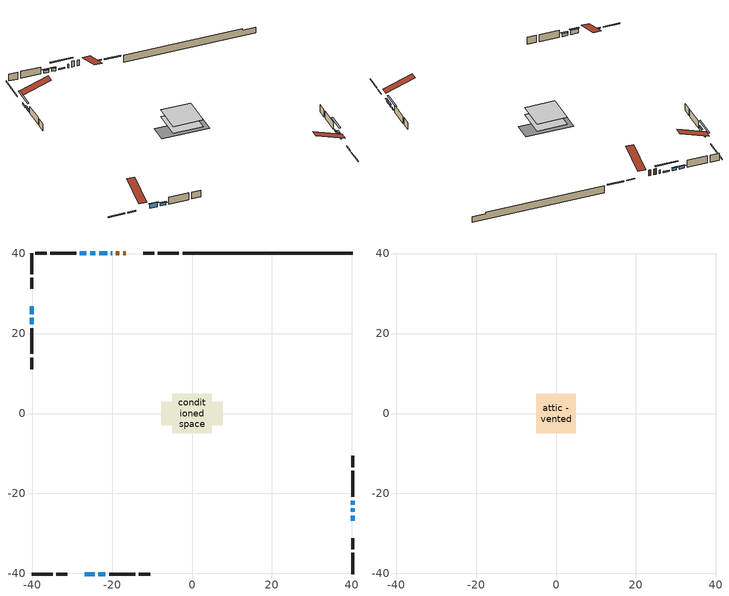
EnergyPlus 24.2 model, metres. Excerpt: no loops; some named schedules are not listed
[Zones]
conditioned space
 floor adiabatic (AdiabaticFloorConstruction): -4.89,-4.89 -4.89,4.89 4.89,4.89 4.89,-4.89 z0.61
 floor foundation (Slab1 construction): -7.69,-2.93 -7.69,2.93 7.69,2.93 7.69,-2.93 z-1.83
 wall outside (RimJoist1 construction): -3.26,40.14 -8.53,40.14 / -40.14,-40.14 -34.86,-40.14 / -40.14,40.14 -40.14,34.86 / 40.14,-40.14 40.14,-34.86 z0.61:0.91
 wall outside (RimJoist2 construction): -9.46,40.14 -12.15,40.14 / -33.94,-40.14 -31.25,-40.14 / -40.14,33.94 -40.14,31.25 / 40.14,-33.94 40.14,-31.25 z0.61:0.91
 wall outside (AdiabaticWallConstruction 1): -16.52,40.14 -17.22,40.14 / -18.15,40.14 -19.04,40.14 z0.61:2.64
 wall outside (AdiabaticWallConstruction): -19.97,40.14 -20.28,40.14 z0.61:1.83; -21.2,40.14 -23.24,40.14 / -40.14,26.88 -40.14,24.85 / 40.14,-22.79 40.14,-21.77 z0.61:1.07; 40.14,-26.88 40.14,-25.56 / 40.14,-24.63 40.14,-23.72 / -24.16,40.14 -25.49,40.14 / -26.41,40.14 -28.04,40.14 / -40.14,23.92 -40.14,22.29 / -23.41,-40.14 -21.64,-40.14 z0.61:1.53; -26.88,-40.14 -24.34,-40.14 z0.61:2.13
 wall outside (Wall1 construction): -28.97,40.14 -35.44,40.14 / -20.71,-40.14 -14.23,-40.14 / -40.14,21.37 -40.14,14.89 / 40.14,-20.84 40.14,-14.37 z0.61:3.05
 wall outside (Wall2 construction): -36.37,40.14 -39.21,40.14 / -13.3,-40.14 -10.46,-40.14 / -40.14,13.96 -40.14,11.12 / 40.14,-13.44 40.14,-10.6 z0.61:3.05
 wall foundation (FoundationWall1 construction): -2.33,40.14,-1.83 -2.33,40.14,0.61 35.89,40.14,0.61 35.89,40.14,0.06 40.14,40.14,0.06 40.14,40.14,-1.83
 window (WindowConstruction 7): -19.97,40.14 -20.28,40.14 z0.61:1.83
 window (WindowConstruction 9): -21.2,40.14 -23.24,40.14 z0.61:1.07
 window (WindowConstruction 10): -40.14,26.88 -40.14,24.85 z0.61:1.07
 window (WindowConstruction): 40.14,-26.88 40.14,-25.56 z0.61:1.52
 window (WindowConstruction 1): 40.14,-24.63 40.14,-23.72 z0.61:1.52
 window (WindowConstruction 2): -24.17,40.14 -25.49,40.14 z0.61:1.52
 window (WindowConstruction 3): -26.41,40.14 -28.04,40.14 z0.61:1.52
 window (WindowConstruction 4): -40.14,23.92 -40.14,22.3 z0.61:1.52
 window (WindowConstruction 5): -26.88,-40.14 -24.34,-40.14 z0.61:2.13
 window (WindowConstruction 6): -23.41,-40.14 -21.64,-40.14 z0.61:1.52
 window (WindowConstruction 8): 40.14,-22.79 40.14,-21.77 z0.61:1.07
 door (Door): -16.52,40.14 -17.22,40.14 z0.61:2.64
 door (Door 1): -18.15,40.14 -19.04,40.14 z0.61:2.64
 ceiling adiabatic (AdiabaticFloorConstruction): 4.89,-4.89 4.89,4.89 -4.89,4.89 -4.89,-4.89 z0.61
attic - vented
 floor to conditioned space (Floor1 construction Reversed): -4.89,-4.89 -4.89,4.89 4.89,4.89 4.89,-4.89 z3.05
 roof outside (Roof1 construction): -15.59,40.14,3.05 -15.59,30.62,6.22 -13.08,30.62,6.22 -13.08,40.14,3.05; -27.81,-40.14,3.05 -27.81,-30.62,6.22 -30.32,-30.62,6.22 -30.32,-40.14,3.05; -40.14,27.81,3.05 -30.62,27.81,6.22 -30.62,30.32,6.22 -40.14,30.32,3.05; 40.14,-27.81,3.05 30.62,-27.81,6.22 30.62,-30.32,6.22 40.14,-30.32,3.05
shading: -25.88,40.14 -18.57,40.14 -18.57,40.55 -25.88,40.55 z3.71; -40.14,22.21 -40.14,29.52 -40.55,29.52 -40.55,22.21 z3.71; 40.14,-25.36 40.14,-27.08 40.55,-27.08 40.55,-25.36 z1.73; 40.14,-23.52 40.14,-24.83 40.55,-24.83 40.55,-23.52 z1.73; -25.69,40.14 -23.96,40.14 -23.96,40.55 -25.69,40.55 z1.73; -28.24,40.14 -26.21,40.14 -26.21,40.55 -28.24,40.55 z1.73; -40.14,22.09 -40.14,24.12 -40.55,24.12 -40.55,22.09 z1.73; -24.14,-40.14 -27.08,-40.14 -27.08,-40.55 -24.14,-40.55 z2.34; -21.43,-40.14 -23.61,-40.14 -23.61,-40.55 -21.43,-40.55 z1.73; 40.14,-19.13 40.14,-25.43 40.55,-25.43 40.55,-19.13 z3.71
[Building]
Building 1: Terrain=Suburbs
[Site:Location]
Edmonton Intl AP_AB: Latitude {deg}=53.31; Longitude {deg}=-113.58; Time Zone {hr}=-7; Elevation {m}=723; Keep Site Location Information=Yes
[Site:GroundTemperature:Shallow]
-1.56185, -3.61833, -3.78302, -2.80711, 1.11059, 5.01004, 8.39065, 10.5322, 10.7141, 8.97234, 5.67794, 1.89811
[Site:WaterMainsTemperature]
Calculation Method=Schedule; Temperature Schedule=mains temperature schedule
[Material] Roughness=Rough; Thermal Absorptance=0.9
Name | Thickness {m} | Conductivity {W/m-K} | Density {kg/m3} | Specific Heat {J/kg-K} | Solar Absorptance | Visible Absorptance
asphalt or fiberglass shingles | 0.00635 | 0.162714 | 1121.4 | 1465.45 | 0.4 | 0.4
ceiling loosefill ins | 0.169333 | 0.0480833 | 16.02 | 1046.75 | 0.7 | 0.7
ceiling stud and cavity | 0.1397 | 0.574894 | 65.682 | 1177.47 | 0.7 | 0.7
concrete 4.0 in. | 0.1016 | 1.803125 | 2242.8 | 837.4 | 0.7 | 0.7
concrete 8.0 in. | 0.2032 | 1.803125 | 2242.8 | 837.4 | 0.7 | 0.7
door material | 0.04445 | 0.188738 | 512.64 | 1214.23 | 0.7 | 0.7
exterior vertical ins | 0.00982423 | 0.029427 | 32.04 | 1214.23 | 0.7 | 0.7
floor covering | 0.0127 | 0.0433444 | 54.468 | 1339.84 | 0.6 | 0.6
floor rigid ins; wall rigid ins | 0.512978 | 0.029427 | 32.04 | 1214.23 | 0.7 | 0.7
floor stud and cavity | 0.1397 | 1.75129 | 37.0049 | 1207.88 | 0.7 | 0.7
furniture material conditioned space 1 | 0.1524 | 0.115458 | 640.8 | 1214.23 | 0.6 | 0.6
gypsum board | 0.0127 | 0.160291 | 801 | 837.4 | 0.6 | 0.6
gypsum board 1 | 0.0127 | 0.160291 | 801 | 837.4 | 0.7 | 0.7
osb sheathing 0.5 in. | 0.0127 | 0.115458 | 512.64 | 1214.23 | 0.7 | 0.7
osb sheathing 0.75 in. | 0.01905 | 0.115458 | 512.64 | 1214.23 | 0.7 | 0.7
osb sheathing 2.0 in. | 0.0508 | 0.115458 | 512.64 | 1214.23 | 0.7 | 0.7
rim joist stud and cavity | 0.0508 | 0.0315101 | 125.044 | 1163.47 | 0.6 | 0.6
rim joist stud and cavity 1 | 0.0508 | 0.0285762 | 125.044 | 1163.47 | 0.6 | 0.6
wall stud and cavity | 0.1397 | 0.101068 | 139.0536 | 1170.24 | 0.7 | 0.7
wall stud and cavity 1 | 0.1397 | 0.0923614 | 139.0536 | 1170.24 | 0.7 | 0.7
wall stud and cavity 2 | 0.0889 | 0.380278 | 52.3479 | 1209.89 | 0.7 | 0.7
wall stud and cavity 3 | 0.0889 | 0.391764 | 83.0341 | 1211.67 | 0.7 | 0.7
wood siding | 0.0254 | 0.102417 | 544.68 | 1172.36 | 0.4 | 0.4
wood siding 1; wood siding 2; wood siding 3 | 0.0254 | 0.102417 | 544.68 | 1172.36 | 0.7 | 0.7
[WindowMaterial:SimpleGlazingSystem]
Name | U-Factor {W/m2-K} | Solar Heat Gain Coefficient
WindowMaterial | 4.18923 | 0.54
WindowMaterial 1 | 4.32153 | 0.53
WindowMaterial 2 | 4.133584 | 0.55
WindowMaterial 3 | 3.296079 | 0.7
WindowMaterial 4 | 4.11144 | 0.55
WindowMaterial 5 | 5.20275 | 0.65
WindowMaterial 6 | 5.31347 | 0.49
[Construction]
AdiabaticFloorConstruction: floor stud and cavity, floor rigid ins, osb sheathing 0.75 in., floor covering
AdiabaticWallConstruction: wood siding 2, wall rigid ins, wall stud and cavity 2, gypsum board
AdiabaticWallConstruction 1: wood siding 3, wall rigid ins, wall stud and cavity 2, gypsum board
Door; Door 1: door material
Floor1 construction Reversed: gypsum board, ceiling stud and cavity, ceiling loosefill ins
FoundationWall1 construction: concrete 8.0 in., gypsum board 1
furniture construction conditioned space 1: furniture material conditioned space 1
PartitionWallConstruction: gypsum board, wall stud and cavity 3, gypsum board
RimJoist1 construction: wood siding 1, osb sheathing 2.0 in., rim joist stud and cavity
RimJoist2 construction: wood siding 1, osb sheathing 2.0 in., rim joist stud and cavity 1
Roof1 construction: asphalt or fiberglass shingles
Slab1 construction: concrete 4.0 in.
Wall1 construction: wood siding, osb sheathing 0.5 in., wall stud and cavity, gypsum board
Wall2 construction: wood siding, osb sheathing 0.5 in., wall stud and cavity 1, gypsum board
WindowConstruction; WindowConstruction 2: WindowMaterial
WindowConstruction 1: WindowMaterial 1
WindowConstruction 10; WindowConstruction 8; WindowConstruction 9: WindowMaterial 6
WindowConstruction 3; WindowConstruction 4: WindowMaterial 2
WindowConstruction 5: WindowMaterial 3
WindowConstruction 6: WindowMaterial 4
WindowConstruction 7: WindowMaterial 5
[Zone] Multiplier=1; Part of Total Floor Area=Yes
Name | Volume {m3}
attic - vented | 49.2415
conditioned space | 473.5
[Space]
Name | Zone | Volume {m3}
attic - vented 1 | attic - vented | 49.2415
conditioned space 1 | conditioned space | 473.5
[ZoneInfiltration:EffectiveLeakageArea]
infil attic - vented 1: Zone or Space=attic - vented 1; Schedule=Always On Discrete; Effective Air Leakage Area {cm2}=3324.17; Stack Coefficient=0.000220711; Wind Coefficient=1.00376e-05
[ZoneMixing]
whole house fan mix: Zone or Space=attic - vented; Schedule=Always On Continuous; Design Flow Rate Calculation Method=Flow/Zone; Design Flow Rate {m3/s}=0; Source Zone or Space=conditioned space
[SurfaceProperty:ExposedFoundationPerimeter]
Slab1: Exposed Perimeter Calculation Method=TotalExposedPerimeter; Total Exposed Perimeter {m}=42.47
[InternalMass] Zone or ZoneList=conditioned space; Space or SpaceList=conditioned space 1
Name | Construction | Surface Area {m2}
furniture mass conditioned space 1 | furniture construction conditioned space 1 | 74.288
partition wall mass | PartitionWallConstruction | 185.72
[Lights]
interior lighting: Zone or ZoneList or Space or SpaceList=conditioned space 1; Schedule=interior lighting schedule; Design Level Calculation Method=LightingLevel; Lighting Level {W}=343.2; Return Air Fraction=0; Fraction Radiant=0.6; Fraction Visible=0.2; Fraction Replaceable=1
[People]
occupants: Zone or ZoneList or Space or SpaceList=conditioned space 1; Number of People Schedule=occupants schedule; Number of People Calculation Method=People; Number of People=3; Fraction Radiant=0.314171; Sensible Heat Fraction=0.56303; Activity Level Schedule=occupants activity schedule; Carbon Dioxide Generation Rate {m3/s-W}=0; Enable ASHRAE 55 Comfort Warnings=No; Mean Radiant Temperature Calculation Type=EnclosureAveraged
[ElectricEquipment] Zone or ZoneList or Space or SpaceList=conditioned space 1; Design Level Calculation Method=EquipmentLevel
Name | Schedule | Design Level {W} | Fraction Latent | Fraction Radiant | Fraction Lost
clothes dryer | clothes dryer schedule | 140.772 | 0.015 | 0.081 | 0.85
clothes washer | clothes washer schedule | 32.1985 | 0.03 | 0.162 | 0.7
cooking range | cooking range schedule | 215.147 | 0.08 | 0.432 | 0.2
dishwasher | dishwasher schedule | 66.8632 | 0.3 | 0.18 | 0.4
fridge | fridge schedule | 72.9452 | 0 | 0.6 | 0
mech vent bath fan 0 | mech vent bath fan 0 schedule | 50.2 | 0 | 0 | 1
mech vent bath fan 1 | mech vent bath fan 1 schedule | 50.2 | 0 | 0 | 1
mech vent house fan | mech vent house fan schedule | 0 | 0 | 0 | 1
mech vent house fan cfis | mech vent house fan cfis schedule | 0 | 0 | 0 | 0
mech vent range fan 0 | mech vent range fan 0 schedule | 57 | 0 | 0 | 1
misc plug loads | misc plug loads schedule | 494.7 | 0.045 | 0.513 | 0.1
whole house fan | Always On Discrete | 0 | 0 | 0 | 1
[OtherEquipment] Zone or ZoneList or Space or SpaceList=conditioned space 1; Design Level Calculation Method=EquipmentLevel
Name | Fuel Type | Schedule | Design Level {W} | Fraction Latent | Fraction Radiant | Fraction Lost
clothes dryer 1 | Electricity | clothes dryer schedule | 0 | 0.015 | 0.081 | 0.85
cooking range 1 | Electricity | cooking range schedule | 0 | 0.08 | 0.432 | 0.2
general water use latent | None | general water use schedule | 62.594 | 1 | 0 | 0
general water use sensible | None | general water use schedule | -61.6891 | 0 | 0.6 | 0
mech vent house fan latent load | None | Always On Discrete | 0 | 1 | 0 | 0
mech vent house fan sensible load | None | Always On Discrete | 0 | 0 | 0 | 0
water heater energy adjustment1 | NaturalGas | Always On Discrete | 0.01 | 0 | 0 | 1
[ZoneInfiltration:DesignFlowRate] Zone or ZoneList or Space or SpaceList=conditioned space 1; Schedule=Always On Discrete; Design Flow Rate Calculation Method=Flow/Zone; Design Flow Rate {m3/s}=0
infil flow; natural vent flow; whole house fan flow
[AvailabilityManager:Scheduled]
furnace airloop Availability Manager: Schedule=Always On Discrete
[Foundation:Kiva]
Foundation Kiva 1: Initial Indoor Air Temperature {C}=18; Wall Height Above Grade {m}=0.609996; Wall Depth Below Slab {m}=0.2032; Custom Block Material Name 1=exterior vertical ins; Custom Block Depth 1 {m}=2.43998; Custom Block X Position 1 {m}=0.2159; Custom Block Z Position 1 {m}=0
[Foundation:Kiva:Settings]
Soil Conductivity {W/m-K}=0.849921; Soil Density {kg/m3}=1842.3; Soil Specific Heat {J/kg-K}=418.7; Ground Solar Absorptivity=0.9; Ground Thermal Absorptivity=0.9; Ground Surface Roughness {m}=0.03; Far-Field Width {m}=40; Deep-Ground Boundary Condition=ZeroFlux; Deep-Ground Depth {m}=40; Minimum Cell Dimension {m}=0.2; Maximum Cell Growth Coefficient=3; Simulation Timestep=Timestep
[Exterior:Lights]
exterior lighting: Schedule=exterior lighting schedule; Design Level {W}=75.6
[EnergyManagementSystem:GlobalVariable]
furnace_airloop_Fan_RTF
infil_program_Qfan
infil_program_Qinf
natural_vent_program_Qnv
natural_vent_program_Qwhf
[EnergyManagementSystem:Sensor]
Name | Output:Variable or Output:Meter Index Key | Output:Variable or Output:Meter
airflow_gain | infil flow | Infiltration Sensible Heat Gain Energy
airflow_gain_1 | natural vent flow | Infiltration Sensible Heat Gain Energy
airflow_gain_2 | whole house fan flow | Infiltration Sensible Heat Gain Energy
airflow_loss | infil flow | Infiltration Sensible Heat Loss Energy
airflow_loss_1 | natural vent flow | Infiltration Sensible Heat Loss Energy
airflow_loss_2 | whole house fan flow | Infiltration Sensible Heat Loss Energy
clg_load_cond |  | Cooling:EnergyTransfer:Zone:CONDITIONED SPACE
clg_sp_s; clg_sp_s_1 | cooling setpoint | Schedule Value
clothes_dryer_exhaust_0_sch_s | clothes dryer exhaust 0 schedule | Schedule Value
cool_season | cooling season schedule | Schedule Value
htg_load_cond |  | Heating:EnergyTransfer:Zone:CONDITIONED SPACE
htg_sp_s; htg_sp_s_1 | heating setpoint | Schedule Value
ig_ee_conv | clothes dryer | Electric Equipment Convective Heating Energy
ig_ee_conv_2 | cooking range | Electric Equipment Convective Heating Energy
ig_ee_conv_4 | fridge | Electric Equipment Convective Heating Energy
ig_ee_conv_5 | misc plug loads | Electric Equipment Convective Heating Energy
ig_ee_conv_6 | whole house fan | Electric Equipment Convective Heating Energy
ig_ee_rad | clothes dryer | Electric Equipment Radiant Heating Energy
ig_ee_rad_2 | cooking range | Electric Equipment Radiant Heating Energy
ig_ee_rad_4 | fridge | Electric Equipment Radiant Heating Energy
ig_ee_rad_5 | misc plug loads | Electric Equipment Radiant Heating Energy
ig_ee_rad_6 | whole house fan | Electric Equipment Radiant Heating Energy
ig_lgt_conv | interior lighting | Lights Convective Heating Energy
ig_lgt_rad | interior lighting | Lights Radiant Heating Energy
ig_lgt_vis | interior lighting | Lights Visible Radiation Heating Energy
ig_oe_conv | clothes dryer 1 | Other Equipment Convective Heating Energy
ig_oe_conv_1 | cooking range 1 | Other Equipment Convective Heating Energy
ig_oe_conv_2 | general water use latent | Other Equipment Convective Heating Energy
ig_oe_conv_3 | general water use sensible | Other Equipment Convective Heating Energy
ig_oe_conv_4 | water heater energy adjustment1 | Other Equipment Convective Heating Energy
ig_oe_rad | clothes dryer 1 | Other Equipment Radiant Heating Energy
ig_oe_rad_1 | cooking range 1 | Other Equipment Radiant Heating Energy
ig_oe_rad_2 | general water use latent | Other Equipment Radiant Heating Energy
ig_oe_rad_3 | general water use sensible | Other Equipment Radiant Heating Energy
ig_oe_rad_4 | water heater energy adjustment1 | Other Equipment Radiant Heating Energy
ig_ppl_conv | occupants | People Convective Heating Energy
ig_ppl_rad | occupants | People Radiant Heating Energy
im_conv | furniture mass conditioned space 1 | Surface Inside Face Convection Heat Gain Energy
im_conv_1 | partition wall mass | Surface Inside Face Convection Heat Gain Energy
im_ig | furniture mass conditioned space 1 | Surface Inside Face Internal Gains Radiation Heat Gain Energy
im_ig_1 | partition wall mass | Surface Inside Face Internal Gains Radiation Heat Gain Energy
im_lgt | furniture mass conditioned space 1 | Surface Inside Face Lights Radiation Heat Gain Energy
im_lgt_1 | partition wall mass | Surface Inside Face Lights Radiation Heat Gain Energy
im_sol | furniture mass conditioned space 1 | Surface Inside Face Solar Radiation Heat Gain Energy
im_sol_1 | partition wall mass | Surface Inside Face Solar Radiation Heat Gain Energy
im_surf | furniture mass conditioned space 1 | Surface Inside Face Net Surface Thermal Radiation Heat Gain Energy
im_surf_1 | partition wall mass | Surface Inside Face Net Surface Thermal Radiation Heat Gain Energy
mech_vent_bath_fan_0_sch_s | mech vent bath fan 0 schedule | Schedule Value
mech_vent_bath_fan_1_sch_s | mech vent bath fan 1 schedule | Schedule Value
mech_vent_range_fan_0_sch_s | mech vent range fan 0 schedule | Schedule Value
mv_conv | mech vent bath fan 0 | Electric Equipment Convective Heating Energy
mv_conv_1 | mech vent bath fan 1 | Electric Equipment Convective Heating Energy
mv_conv_2 | mech vent house fan | Electric Equipment Convective Heating Energy
mv_conv_3 | mech vent house fan cfis | Electric Equipment Convective Heating Energy
mv_conv_4 | mech vent range fan 0 | Electric Equipment Convective Heating Energy
mv_conv_5 | mech vent house fan latent load | Other Equipment Convective Heating Energy
mv_conv_6 | mech vent house fan sensible load | Other Equipment Convective Heating Energy
mv_rad | mech vent bath fan 0 | Electric Equipment Radiant Heating Energy
mv_rad_1 | mech vent bath fan 1 | Electric Equipment Radiant Heating Energy
mv_rad_2 | mech vent house fan | Electric Equipment Radiant Heating Energy
mv_rad_3 | mech vent house fan cfis | Electric Equipment Radiant Heating Energy
mv_rad_4 | mech vent range fan 0 | Electric Equipment Radiant Heating Energy
mv_rad_5 | mech vent house fan latent load | Other Equipment Radiant Heating Energy
mv_rad_6 | mech vent house fan sensible load | Other Equipment Radiant Heating Energy
natural_vent_s | natural vent schedule | Schedule Value
out_pb_s |  | Site Outdoor Air Barometric Pressure
out_wt_s |  | Site Outdoor Air Humidity Ratio
site_vw_s |  | Site Wind Speed
ss_back_out | Window1 | Surface Window Shortwave from Zone Back Out Window Heat Transfer Rate
ss_back_out_1 | Window10 | Surface Window Shortwave from Zone Back Out Window Heat Transfer Rate
ss_back_out_10 | Window9 | Surface Window Shortwave from Zone Back Out Window Heat Transfer Rate
ss_back_out_2 | Window12 | Surface Window Shortwave from Zone Back Out Window Heat Transfer Rate
ss_back_out_3 | Window2 | Surface Window Shortwave from Zone Back Out Window Heat Transfer Rate
ss_back_out_4 | Window3 | Surface Window Shortwave from Zone Back Out Window Heat Transfer Rate
ss_back_out_5 | Window4 | Surface Window Shortwave from Zone Back Out Window Heat Transfer Rate
ss_back_out_6 | Window5 | Surface Window Shortwave from Zone Back Out Window Heat Transfer Rate
ss_back_out_7 | Window6 | Surface Window Shortwave from Zone Back Out Window Heat Transfer Rate
ss_back_out_8 | Window7 | Surface Window Shortwave from Zone Back Out Window Heat Transfer Rate
ss_back_out_9 | Window8 | Surface Window Shortwave from Zone Back Out Window Heat Transfer Rate
ss_conv | Door1 | Surface Inside Face Convection Heat Gain Energy
ss_conv_1 | Door2 | Surface Inside Face Convection Heat Gain Energy
ss_conv_10 | Window7 | Surface Inside Face Convection Heat Gain Energy
ss_conv_11 | Window8 | Surface Inside Face Convection Heat Gain Energy
ss_conv_12 | Window9 | Surface Inside Face Convection Heat Gain Energy
ss_conv_2 | Window1 | Surface Inside Face Convection Heat Gain Energy
ss_conv_3 | Window10 | Surface Inside Face Convection Heat Gain Energy
ss_conv_4 | Window12 | Surface Inside Face Convection Heat Gain Energy
ss_conv_5 | Window2 | Surface Inside Face Convection Heat Gain Energy
ss_conv_6 | Window3 | Surface Inside Face Convection Heat Gain Energy
ss_conv_7 | Window4 | Surface Inside Face Convection Heat Gain Energy
ss_conv_8 | Window5 | Surface Inside Face Convection Heat Gain Energy
ss_conv_9 | Window6 | Surface Inside Face Convection Heat Gain Energy
ss_ig | Door1 | Surface Inside Face Internal Gains Radiation Heat Gain Energy
ss_ig_1 | Door2 | Surface Inside Face Internal Gains Radiation Heat Gain Energy
ss_ig_10 | Window7 | Surface Inside Face Internal Gains Radiation Heat Gain Energy
ss_ig_11 | Window8 | Surface Inside Face Internal Gains Radiation Heat Gain Energy
ss_ig_12 | Window9 | Surface Inside Face Internal Gains Radiation Heat Gain Energy
ss_ig_2 | Window1 | Surface Inside Face Internal Gains Radiation Heat Gain Energy
ss_ig_3 | Window10 | Surface Inside Face Internal Gains Radiation Heat Gain Energy
ss_ig_4 | Window12 | Surface Inside Face Internal Gains Radiation Heat Gain Energy
ss_ig_5 | Window2 | Surface Inside Face Internal Gains Radiation Heat Gain Energy
ss_ig_6 | Window3 | Surface Inside Face Internal Gains Radiation Heat Gain Energy
ss_ig_7 | Window4 | Surface Inside Face Internal Gains Radiation Heat Gain Energy
ss_ig_8 | Window5 | Surface Inside Face Internal Gains Radiation Heat Gain Energy
ss_ig_9 | Window6 | Surface Inside Face Internal Gains Radiation Heat Gain Energy
ss_lgt | Door1 | Surface Inside Face Lights Radiation Heat Gain Energy
ss_lgt_1 | Door2 | Surface Inside Face Lights Radiation Heat Gain Energy
ss_sol | Door1 | Surface Inside Face Solar Radiation Heat Gain Energy
ss_sol_1 | Door2 | Surface Inside Face Solar Radiation Heat Gain Energy
ss_surf | Door1 | Surface Inside Face Net Surface Thermal Radiation Heat Gain Energy
ss_surf_1 | Door2 | Surface Inside Face Net Surface Thermal Radiation Heat Gain Energy
ss_surf_10 | Window7 | Surface Inside Face Net Surface Thermal Radiation Heat Gain Energy
ss_surf_11 | Window8 | Surface Inside Face Net Surface Thermal Radiation Heat Gain Energy
ss_surf_12 | Window9 | Surface Inside Face Net Surface Thermal Radiation Heat Gain Energy
ss_surf_2 | Window1 | Surface Inside Face Net Surface Thermal Radiation Heat Gain Energy
ss_surf_3 | Window10 | Surface Inside Face Net Surface Thermal Radiation Heat Gain Energy
ss_surf_4 | Window12 | Surface Inside Face Net Surface Thermal Radiation Heat Gain Energy
ss_surf_5 | Window2 | Surface Inside Face Net Surface Thermal Radiation Heat Gain Energy
ss_surf_6 | Window3 | Surface Inside Face Net Surface Thermal Radiation Heat Gain Energy
ss_surf_7 | Window4 | Surface Inside Face Net Surface Thermal Radiation Heat Gain Energy
ss_surf_8 | Window5 | Surface Inside Face Net Surface Thermal Radiation Heat Gain Energy
ss_surf_9 | Window6 | Surface Inside Face Net Surface Thermal Radiation Heat Gain Energy
ss_trans_in | Window1 | Surface Window Transmitted Solar Radiation Rate
ss_trans_in_1 | Window10 | Surface Window Transmitted Solar Radiation Rate
ss_trans_in_10 | Window9 | Surface Window Transmitted Solar Radiation Rate
ss_trans_in_2 | Window12 | Surface Window Transmitted Solar Radiation Rate
ss_trans_in_3 | Window2 | Surface Window Transmitted Solar Radiation Rate
ss_trans_in_4 | Window3 | Surface Window Transmitted Solar Radiation Rate
ss_trans_in_5 | Window4 | Surface Window Transmitted Solar Radiation Rate
ss_trans_in_6 | Window5 | Surface Window Transmitted Solar Radiation Rate
ss_trans_in_7 | Window6 | Surface Window Transmitted Solar Radiation Rate
ss_trans_in_8 | Window7 | Surface Window Transmitted Solar Radiation Rate
ss_trans_in_9 | Window8 | Surface Window Transmitted Solar Radiation Rate
ss_trans_out | Window1 | Surface Inside Face Initial Transmitted Diffuse Transmitted Out Window Solar Radiation Rate
ss_trans_out_1 | Window10 | Surface Inside Face Initial Transmitted Diffuse Transmitted Out Window Solar Radiation Rate
ss_trans_out_10 | Window9 | Surface Inside Face Initial Transmitted Diffuse Transmitted Out Window Solar Radiation Rate
ss_trans_out_2 | Window12 | Surface Inside Face Initial Transmitted Diffuse Transmitted Out Window Solar Radiation Rate
ss_trans_out_3 | Window2 | Surface Inside Face Initial Transmitted Diffuse Transmitted Out Window Solar Radiation Rate
ss_trans_out_4 | Window3 | Surface Inside Face Initial Transmitted Diffuse Transmitted Out Window Solar Radiation Rate
ss_trans_out_5 | Window4 | Surface Inside Face Initial Transmitted Diffuse Transmitted Out Window Solar Radiation Rate
ss_trans_out_6 | Window5 | Surface Inside Face Initial Transmitted Diffuse Transmitted Out Window Solar Radiation Rate
ss_trans_out_7 | Window6 | Surface Inside Face Initial Transmitted Diffuse Transmitted Out Window Solar Radiation Rate
ss_trans_out_8 | Window7 | Surface Inside Face Initial Transmitted Diffuse Transmitted Out Window Solar Radiation Rate
ss_trans_out_9 | Window8 | Surface Inside Face Initial Transmitted Diffuse Transmitted Out Window Solar Radiation Rate
s_conv | Floor1 | Surface Inside Face Convection Heat Gain Energy
s_conv_1 | FoundationWall1 | Surface Inside Face Convection Heat Gain Energy
s_conv_10 | RimJoist2:270 | Surface Inside Face Convection Heat Gain Energy
s_conv_11 | RimJoist2:90 | Surface Inside Face Convection Heat Gain Energy
s_conv_12 | Slab1 | Surface Inside Face Convection Heat Gain Energy
s_conv_13 | Wall1:0 | Surface Inside Face Convection Heat Gain Energy
s_conv_14 | Wall1:180 | Surface Inside Face Convection Heat Gain Energy
s_conv_15 | Wall1:270 | Surface Inside Face Convection Heat Gain Energy
s_conv_16 | Wall1:90 | Surface Inside Face Convection Heat Gain Energy
s_conv_17 | Wall2:0 | Surface Inside Face Convection Heat Gain Energy
s_conv_18 | Wall2:180 | Surface Inside Face Convection Heat Gain Energy
s_conv_19 | Wall2:270 | Surface Inside Face Convection Heat Gain Energy
